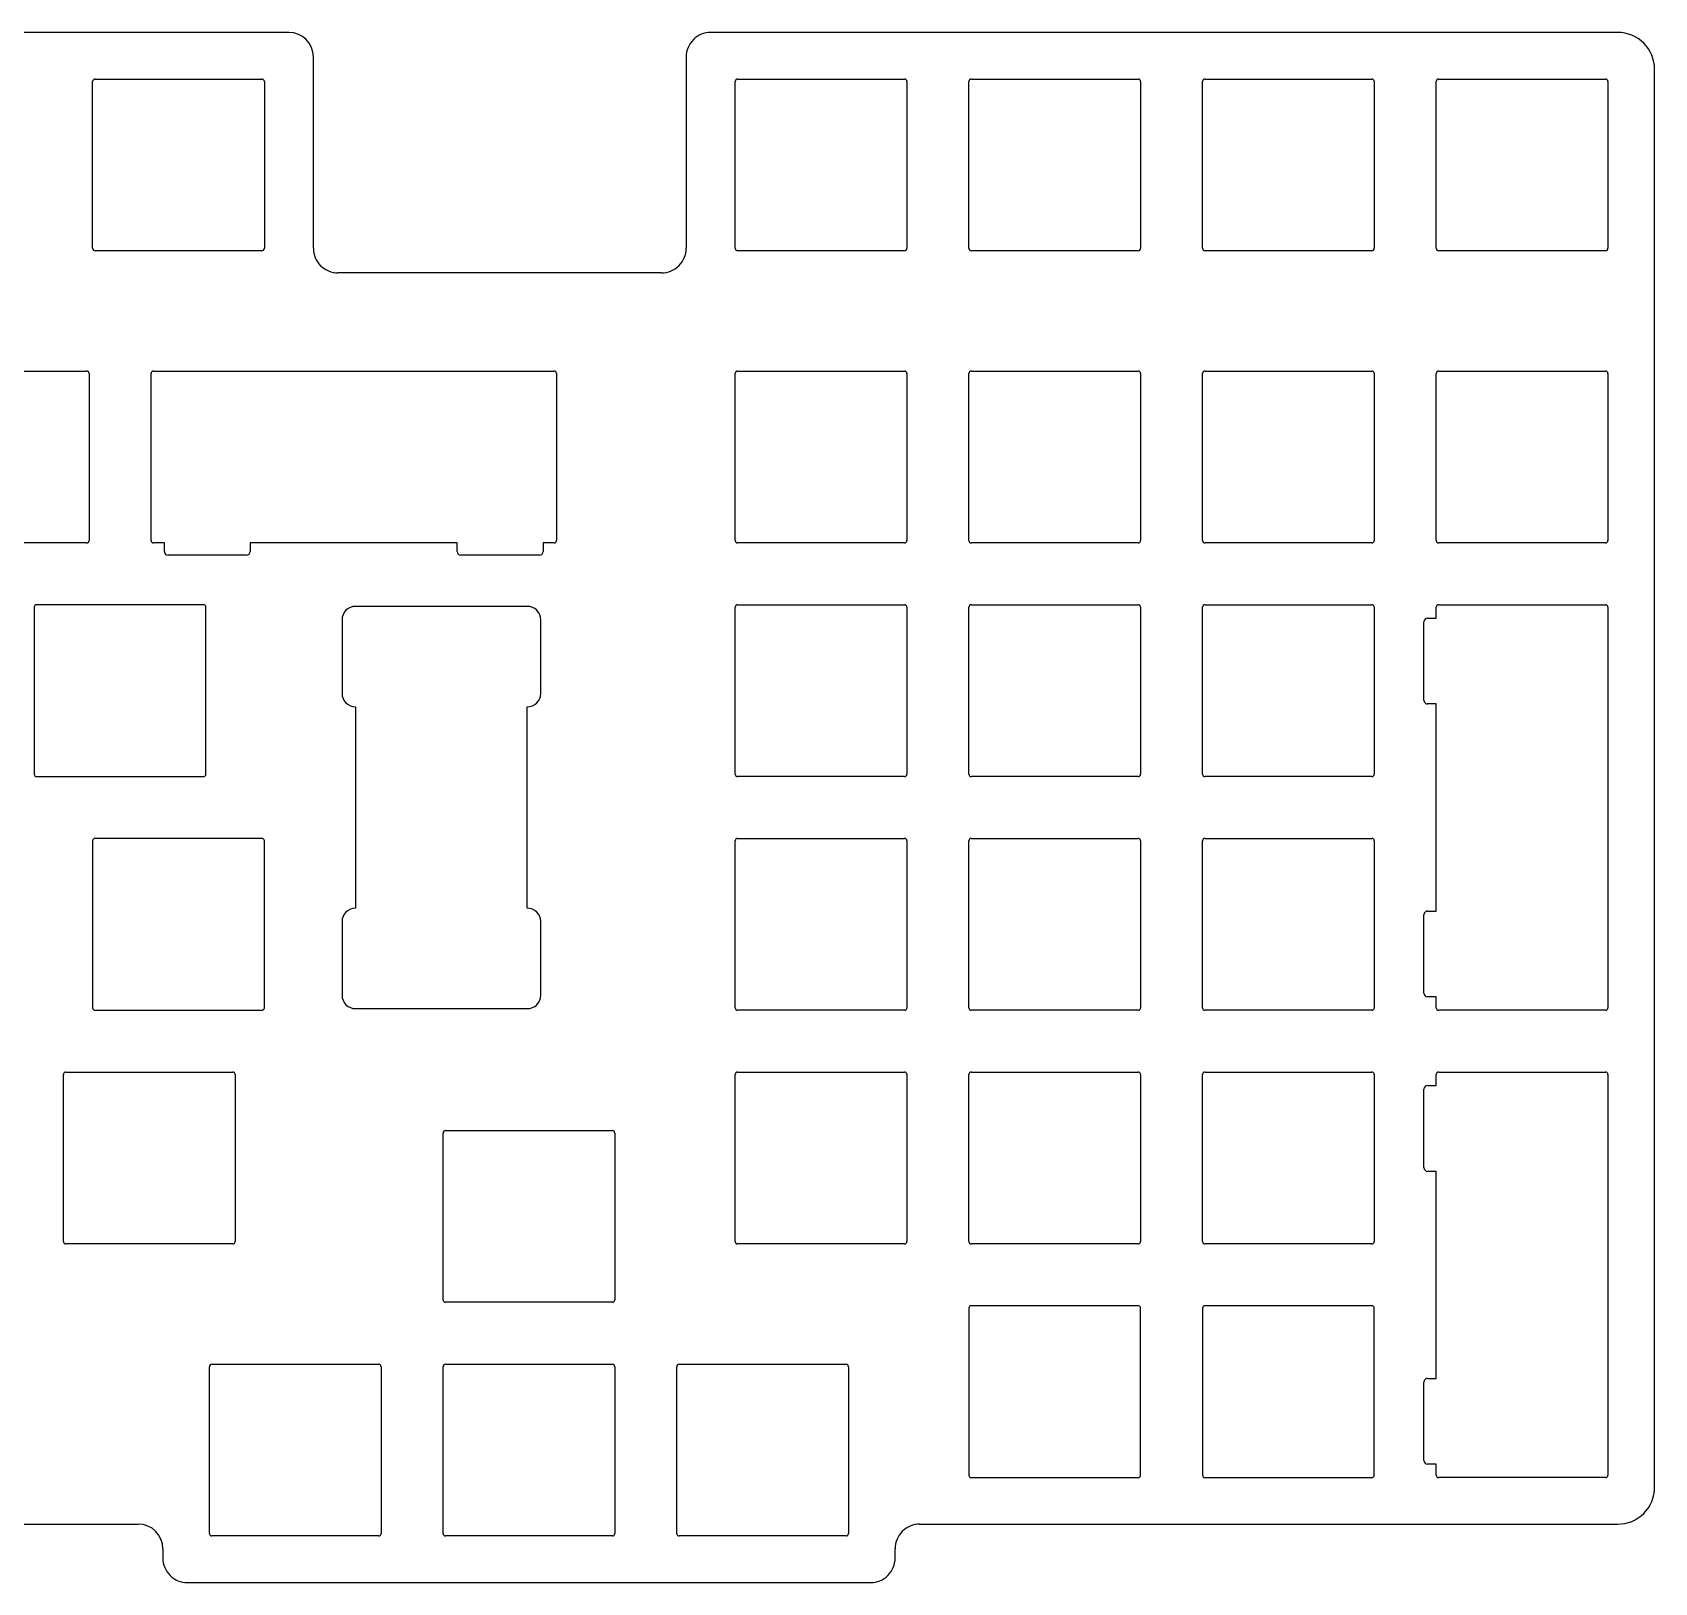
# Model space of a CAD drawing. Extents: x 0 to 1061, y 483 to 842.
# Drawn here: x 685.7 to 1060.6, y 483.3 to 841.6 of the extents above; entities that cross this region are included whole.
import ezdxf

# ---------------------------------------------------------------- set-up
doc = ezdxf.new("R2010")
doc.units = 0
doc.layers.get('0').update_dxf_attribs({"linetype": 'CONTINUOUS'})

msp = doc.modelspace()

# ---------------------------------------------------------------- linework, layer by layer
at = {"color": 7}
for points in [[(744.963278, 841.552028), (674.638776, 841.552028), (431.673756, 841.552028), (188.70873, 841.552028), (8.841435, 841.552028)], [(1052.061605, 841.552028), (971.628552, 841.552028), (842.439664, 841.552028)], [(750.632564, 791.662278), (750.632564, 835.882737)], [(836.77034, 835.882737), (836.77034, 791.662278)], [(1060.565552, 505.327714), (1060.565552, 833.048093)], [(699.608961, 791.662278), (699.608961, 830.213448)], [(700.175886, 830.780377), (738.72706, 830.780377)], [(739.293985, 830.213448), (739.293985, 791.662278)], [(848.108912, 791.662278), (848.108912, 830.213448)], [(848.675837, 830.780377), (887.227026, 830.780377)], [(887.793951, 830.213448), (887.793951, 791.662278)], [(902.108897, 791.662278), (902.108897, 830.213448)], [(902.675822, 830.780377), (941.227011, 830.780377)], [(941.793936, 830.213448), (941.793936, 791.662278)], [(956.108882, 791.662278), (956.108882, 830.213448)], [(956.675807, 830.780377), (995.226996, 830.780377)], [(995.793921, 830.213448), (995.793921, 791.662278)], [(1010.108867, 791.662278), (1010.108867, 830.213448)], [(1010.675791, 830.780377), (1049.226981, 830.780377)], [(1049.793905, 830.213448), (1049.793905, 791.662278)], [(738.72706, 791.095349), (700.175886, 791.095349)], [(887.227026, 791.095349), (848.675837, 791.095349)], [(941.227011, 791.095349), (902.675822, 791.095349)], [(995.226996, 791.095349), (956.675807, 791.095349)], [(1049.226981, 791.095349), (1010.675791, 791.095349)], [(831.101017, 785.992987), (756.301888, 785.992987)], [(659.675897, 763.280392), (698.227072, 763.280392)], [(698.793996, 762.713467), (698.793996, 724.162293)], [(713.108957, 724.162293), (713.108957, 762.713467)], [(713.675882, 763.280392), (806.227049, 763.280392)], [(806.793974, 762.713467), (806.793974, 724.162293)], [(848.108912, 724.162293), (848.108912, 762.713467)], [(848.675837, 763.280392), (887.227026, 763.280392)], [(887.793951, 762.713467), (887.793951, 724.162293)], [(902.108897, 724.162293), (902.108897, 762.713467)], [(902.675822, 763.280392), (941.227011, 763.280392)], [(941.793936, 762.713467), (941.793936, 724.162293)], [(956.108882, 724.162293), (956.108882, 762.713467)], [(956.675807, 763.280392), (995.226996, 763.280392)], [(995.793921, 762.713467), (995.793921, 724.162293)], [(1010.108867, 724.162293), (1010.108867, 762.713467)], [(1010.675791, 763.280392), (1049.226981, 763.280392)], [(1049.793905, 762.713467), (1049.793905, 724.162293)], [(698.227072, 723.595368), (659.675897, 723.595368)], [(716.190212, 721.611116), (716.190212, 723.595368), (713.675882, 723.595368)], [(783.87023, 721.611116), (783.87023, 723.595368), (736.032731, 723.595368), (736.032731, 721.611116)], [(806.227049, 723.595368), (803.712674, 723.595368), (803.712674, 721.611116)], [(887.227026, 723.595368), (848.675837, 723.595368)], [(941.227011, 723.595368), (902.675822, 723.595368)], [(995.226996, 723.595368), (956.675807, 723.595368)], [(1049.226981, 723.595368), (1010.675791, 723.595368)], [(735.182336, 720.760722), (717.040606, 720.760722)], [(802.862325, 720.760722), (784.72058, 720.760722)], [(686.108965, 708.713482), (686.108965, 670.162308)], [(725.227064, 709.280407), (686.67589, 709.280407)], [(725.793989, 670.162308), (725.793989, 708.713482)], [(800.043976, 708.926077), (760.358937, 708.926077)], [(848.108912, 670.162308), (848.108912, 708.713482)], [(848.675837, 709.280407), (887.227026, 709.280407)], [(887.793951, 708.713482), (887.793951, 670.162308)], [(902.108897, 670.162308), (902.108897, 708.713482)], [(902.675822, 709.280407), (941.227011, 709.280407)], [(941.793936, 708.713482), (941.793936, 670.162308)], [(956.108882, 670.162308), (956.108882, 708.713482)], [(956.675807, 709.280407), (995.226996, 709.280407)], [(995.793921, 708.713482), (995.793921, 670.162308)], [(1008.124592, 706.199153), (1010.108867, 706.199153), (1010.108867, 708.713482)], [(1010.675791, 709.280407), (1049.226981, 709.280407)], [(1049.793905, 708.713482), (1049.793905, 616.162323)], [(757.240813, 705.807968), (757.240813, 688.800103)], [(803.1621, 688.800103), (803.1621, 705.807968)], [(1007.274242, 687.207028), (1007.274242, 705.348758)], [(1008.124592, 638.519172), (1010.108867, 638.519172), (1010.108867, 686.356641), (1008.124592, 686.356641)], [(760.358937, 685.681994), (760.358937, 639.193819)], [(800.043976, 639.193819), (800.043976, 685.681994)], [(686.67589, 669.595383), (725.227064, 669.595383)], [(887.227026, 669.595383), (848.675837, 669.595383)], [(941.227011, 669.595383), (902.675822, 669.595383)], [(995.226996, 669.595383), (956.675807, 669.595383)], [(699.608961, 654.713498), (699.608961, 616.162323)], [(738.72706, 655.280422), (700.175886, 655.280422)], [(739.293985, 616.162323), (739.293985, 654.713498)], [(848.108912, 616.162323), (848.108912, 654.713498)], [(848.675837, 655.280422), (887.227026, 655.280422)], [(887.793951, 654.713498), (887.793951, 616.162323)], [(902.108897, 616.162323), (902.108897, 654.713498)], [(902.675822, 655.280422), (941.227011, 655.280422)], [(941.793936, 654.713498), (941.793936, 616.162323)], [(956.108882, 616.162323), (956.108882, 654.713498)], [(956.675807, 655.280422), (995.226996, 655.280422)], [(995.793921, 654.713498), (995.793921, 616.162323)], [(1007.274242, 619.527047), (1007.274242, 637.668777)], [(757.240813, 636.07571), (757.240813, 619.067838)], [(803.1621, 619.067838), (803.1621, 636.07571)], [(1010.108867, 616.162323), (1010.108867, 618.67666), (1008.124592, 618.67666)], [(700.175886, 615.595399), (738.72706, 615.595399)], [(760.358937, 615.949728), (800.043976, 615.949728)], [(887.227026, 615.595399), (848.675837, 615.595399)], [(941.227011, 615.595399), (902.675822, 615.595399)], [(995.226996, 615.595399), (956.675807, 615.595399)], [(1049.226981, 615.595399), (1010.675791, 615.595399)], [(692.858963, 562.162339), (692.858963, 600.713513)], [(693.425888, 601.280438), (731.977062, 601.280438)], [(732.543987, 600.713513), (732.543987, 562.162339)], [(848.108912, 562.162339), (848.108912, 600.713513)], [(848.675837, 601.280438), (887.227026, 601.280438)], [(887.793951, 600.713513), (887.793951, 562.162339)], [(902.108897, 562.162339), (902.108897, 600.713513)], [(902.675822, 601.280438), (941.227011, 601.280438)], [(941.793936, 600.713513), (941.793936, 562.162339)], [(956.108882, 562.162339), (956.108882, 600.713513)], [(956.675807, 601.280438), (995.226996, 601.280438)], [(995.793921, 600.713513), (995.793921, 562.162339)], [(1008.124592, 598.199183), (1010.108867, 598.199183), (1010.108867, 600.713513)], [(1010.675791, 601.280438), (1049.226981, 601.280438)], [(1049.793905, 600.713513), (1049.793905, 508.162354)], [(1007.274242, 579.207059), (1007.274242, 597.348789)], [(780.608931, 548.662342), (780.608931, 587.213517)], [(781.175856, 587.780441), (819.727045, 587.780441)], [(820.29397, 587.213517), (820.29397, 548.662342)], [(1008.124592, 530.519202), (1010.108867, 530.519202), (1010.108867, 578.356672), (1008.124592, 578.356672)], [(731.977062, 561.595414), (693.425888, 561.595414)], [(887.227026, 561.595414), (848.675837, 561.595414)], [(941.227011, 561.595414), (902.675822, 561.595414)], [(995.226996, 561.595414), (956.675807, 561.595414)], [(819.727045, 548.095417), (781.175856, 548.095417)], [(902.108897, 546.713528), (902.108897, 508.162354)], [(941.227011, 547.280453), (902.675822, 547.280453)], [(941.793936, 508.162354), (941.793936, 546.713528)], [(956.108882, 546.713528), (956.108882, 508.162354)], [(995.226996, 547.280453), (956.675807, 547.280453)], [(995.793921, 508.162354), (995.793921, 546.713528)], [(726.608954, 494.662357), (726.608954, 533.213532)], [(727.175878, 533.780457), (765.72706, 533.780457)], [(766.293985, 533.213532), (766.293985, 494.662357)], [(780.608931, 494.662357), (780.608931, 533.213532)], [(781.175856, 533.780457), (819.727045, 533.780457)], [(820.29397, 533.213532), (820.29397, 494.662357)], [(834.608916, 494.662357), (834.608916, 533.213532)], [(835.175841, 533.780457), (873.72703, 533.780457)], [(874.293955, 533.213532), (874.293955, 494.662357)], [(1007.274242, 511.527078), (1007.274242, 529.668808)], [(1010.108867, 508.162354), (1010.108867, 510.67669), (1008.124592, 510.67669)], [(902.675822, 507.595429), (941.227011, 507.595429)], [(956.675807, 507.595429), (995.226996, 507.595429)], [(1049.226981, 507.595429), (1010.675791, 507.595429)], [(511.301669, 496.823774), (607.12867, 496.823774), (710.168013, 496.823774)], [(890.734925, 496.823774), (971.628552, 496.823774), (1052.061605, 496.823774)], [(715.837299, 491.154488), (715.837299, 488.993072)], [(765.72706, 494.095433), (727.175878, 494.095433)], [(819.727045, 494.095433), (781.175856, 494.095433)], [(873.72703, 494.095433), (835.175841, 494.095433)], [(885.065602, 488.993072), (885.065602, 491.154488)], [(721.506593, 483.323778), (879.396278, 483.323778)]]:
    msp.add_lwpolyline(points, dxfattribs=at)
for points in [[(750.632564, 835.882737), (750.632565, 839.013798), (748.09434, 841.552026), (744.963278, 841.552028)], [(838.430848, 839.891543), (837.367643, 838.828344), (836.77034, 837.386332), (836.77034, 835.882737)], [(842.439664, 841.552028), (840.936069, 841.552037), (839.494054, 840.954742), (838.430848, 839.891543)], [(1058.074803, 839.061287), (1056.480003, 840.656085), (1054.316991, 841.552031), (1052.061605, 841.552028)], [(1060.565552, 833.048093), (1060.565552, 835.303479), (1059.669603, 837.46649), (1058.074803, 839.061287)], [(700.175886, 830.780377), (699.862781, 830.780374), (699.608961, 830.526552), (699.608961, 830.213448)], [(739.293985, 830.213448), (739.293985, 830.526552), (739.040165, 830.780374), (738.72706, 830.780377)], [(848.675837, 830.780377), (848.362732, 830.780374), (848.108912, 830.526552), (848.108912, 830.213448)], [(887.793951, 830.213448), (887.793951, 830.526552), (887.540131, 830.780374), (887.227026, 830.780377)], [(902.675822, 830.780377), (902.362717, 830.780374), (902.108897, 830.526552), (902.108897, 830.213448)], [(941.793936, 830.213448), (941.793936, 830.526552), (941.540116, 830.780374), (941.227011, 830.780377)], [(956.675807, 830.780377), (956.362702, 830.780374), (956.108882, 830.526552), (956.108882, 830.213448)], [(995.793921, 830.213448), (995.793921, 830.526552), (995.5401, 830.780374), (995.226996, 830.780377)], [(1010.675791, 830.780377), (1010.362687, 830.780374), (1010.108867, 830.526552), (1010.108867, 830.213448)], [(1049.793905, 830.213448), (1049.793905, 830.526552), (1049.540085, 830.780374), (1049.226981, 830.780377)], [(699.608961, 791.662278), (699.608961, 791.349173), (699.862781, 791.095351), (700.175886, 791.095349)], [(738.72706, 791.095349), (739.040165, 791.095351), (739.293985, 791.349173), (739.293985, 791.662278)], [(750.632564, 791.662278), (750.632564, 790.158683), (751.229867, 788.716672), (752.293073, 787.653472)], [(835.109832, 787.653472), (836.173037, 788.716672), (836.77034, 790.158683), (836.77034, 791.662278)], [(848.108912, 791.662278), (848.108912, 791.349173), (848.362732, 791.095351), (848.675837, 791.095349)], [(887.227026, 791.095349), (887.540131, 791.095351), (887.793951, 791.349173), (887.793951, 791.662278)], [(902.108897, 791.662278), (902.108897, 791.349173), (902.362717, 791.095351), (902.675822, 791.095349)], [(941.227011, 791.095349), (941.540116, 791.095351), (941.793936, 791.349173), (941.793936, 791.662278)], [(956.108882, 791.662278), (956.108882, 791.349173), (956.362702, 791.095351), (956.675807, 791.095349)], [(995.226996, 791.095349), (995.5401, 791.095351), (995.793921, 791.349173), (995.793921, 791.662278)], [(1010.108867, 791.662278), (1010.108867, 791.349173), (1010.362687, 791.095351), (1010.675791, 791.095349)], [(1049.226981, 791.095349), (1049.540085, 791.095351), (1049.793905, 791.349173), (1049.793905, 791.662278)], [(752.293073, 787.653472), (753.356278, 786.590273), (754.798293, 785.992979), (756.301888, 785.992987)], [(831.101017, 785.992987), (832.604612, 785.992979), (834.046627, 786.590273), (835.109832, 787.653472)], [(698.793996, 762.713467), (698.793994, 763.02657), (698.540175, 763.28039), (698.227072, 763.280392)], [(713.675882, 763.280392), (713.362779, 763.28039), (713.10896, 763.02657), (713.108957, 762.713467)], [(806.793974, 762.713467), (806.793971, 763.02657), (806.540152, 763.28039), (806.227049, 763.280392)], [(848.675837, 763.280392), (848.362734, 763.28039), (848.108915, 763.02657), (848.108912, 762.713467)], [(887.793951, 762.713467), (887.793948, 763.02657), (887.540129, 763.28039), (887.227026, 763.280392)], [(902.675822, 763.280392), (902.362719, 763.28039), (902.108899, 763.02657), (902.108897, 762.713467)], [(941.793936, 762.713467), (941.793933, 763.02657), (941.540114, 763.28039), (941.227011, 763.280392)], [(956.675807, 763.280392), (956.362704, 763.28039), (956.108884, 763.02657), (956.108882, 762.713467)], [(995.793921, 762.713467), (995.793918, 763.02657), (995.540099, 763.28039), (995.226996, 763.280392)], [(1010.675791, 763.280392), (1010.362689, 763.28039), (1010.108869, 763.02657), (1010.108867, 762.713467)], [(1049.793905, 762.713467), (1049.793903, 763.02657), (1049.540084, 763.28039), (1049.226981, 763.280392)], [(698.227072, 723.595368), (698.540175, 723.595371), (698.793994, 723.84919), (698.793996, 724.162293)], [(713.108957, 724.162293), (713.10896, 723.84919), (713.362779, 723.595371), (713.675882, 723.595368)], [(806.227049, 723.595368), (806.540152, 723.595371), (806.793971, 723.84919), (806.793974, 724.162293)], [(848.108912, 724.162293), (848.108915, 723.84919), (848.362734, 723.595371), (848.675837, 723.595368)], [(887.227026, 723.595368), (887.540129, 723.595371), (887.793948, 723.84919), (887.793951, 724.162293)], [(902.108897, 724.162293), (902.108899, 723.84919), (902.362719, 723.595371), (902.675822, 723.595368)], [(941.227011, 723.595368), (941.540114, 723.595371), (941.793933, 723.84919), (941.793936, 724.162293)], [(956.108882, 724.162293), (956.108884, 723.84919), (956.362704, 723.595371), (956.675807, 723.595368)], [(995.226996, 723.595368), (995.540099, 723.595371), (995.793918, 723.84919), (995.793921, 724.162293)], [(1010.108867, 724.162293), (1010.108869, 723.84919), (1010.362689, 723.595371), (1010.675791, 723.595368)], [(1049.226981, 723.595368), (1049.540084, 723.595371), (1049.793903, 723.84919), (1049.793905, 724.162293)], [(716.190212, 721.611116), (716.190211, 721.385577), (716.279806, 721.169276), (716.439286, 721.009796)], [(716.439286, 721.009796), (716.598766, 720.850316), (716.815067, 720.760721), (717.040606, 720.760722)], [(735.182336, 720.760722), (735.407875, 720.760721), (735.624177, 720.850316), (735.783657, 721.009796)], [(735.783657, 721.009796), (735.943137, 721.169276), (736.032731, 721.385577), (736.032731, 721.611116)], [(783.87023, 721.611116), (783.870229, 721.141473), (784.250937, 720.760746), (784.72058, 720.760722)], [(802.862325, 720.760722), (803.331968, 720.760746), (803.712675, 721.141473), (803.712674, 721.611116)], [(686.67589, 709.280407), (686.362787, 709.280405), (686.108967, 709.026585), (686.108965, 708.713482)], [(725.793989, 708.713482), (725.793986, 709.026585), (725.540167, 709.280405), (725.227064, 709.280407)], [(760.358937, 708.926077), (759.53196, 708.926081), (758.738853, 708.597569), (758.154091, 708.01281)], [(802.248821, 708.01281), (801.664059, 708.597569), (800.870952, 708.926081), (800.043976, 708.926077)], [(848.675837, 709.280407), (848.362734, 709.280405), (848.108915, 709.026585), (848.108912, 708.713482)], [(887.793951, 708.713482), (887.793948, 709.026585), (887.540129, 709.280405), (887.227026, 709.280407)], [(902.675822, 709.280407), (902.362719, 709.280405), (902.108899, 709.026585), (902.108897, 708.713482)], [(941.793936, 708.713482), (941.793933, 709.026585), (941.540114, 709.280405), (941.227011, 709.280407)], [(956.675807, 709.280407), (956.362704, 709.280405), (956.108884, 709.026585), (956.108882, 708.713482)], [(995.793921, 708.713482), (995.793918, 709.026585), (995.540099, 709.280405), (995.226996, 709.280407)], [(1010.675791, 709.280407), (1010.362689, 709.280405), (1010.108869, 709.026585), (1010.108867, 708.713482)], [(1049.793905, 708.713482), (1049.793903, 709.026585), (1049.540084, 709.280405), (1049.226981, 709.280407)], [(758.154091, 708.01281), (757.569329, 707.42805), (757.240813, 706.634945), (757.240813, 705.807968)], [(803.1621, 705.807968), (803.1621, 706.634945), (802.833583, 707.42805), (802.248821, 708.01281)], [(1008.124592, 706.199153), (1007.654949, 706.199129), (1007.274242, 705.818401), (1007.274242, 705.348758)], [(757.240813, 688.800103), (757.240813, 687.973126), (757.569329, 687.180021), (758.154091, 686.595262)], [(758.154091, 686.595262), (758.738853, 686.010502), (759.53196, 685.68199), (760.358937, 685.681994)], [(800.043976, 685.681994), (800.870952, 685.68199), (801.664059, 686.010502), (802.248821, 686.595262)], [(802.248821, 686.595262), (802.833583, 687.180021), (803.1621, 687.973126), (803.1621, 688.800103)], [(1007.274242, 687.207028), (1007.274246, 686.737389), (1007.654952, 686.356665), (1008.124592, 686.356641)], [(686.108965, 670.162308), (686.108967, 669.849205), (686.362787, 669.595386), (686.67589, 669.595383)], [(725.227064, 669.595383), (725.540167, 669.595386), (725.793986, 669.849205), (725.793989, 670.162308)], [(848.108912, 670.162308), (848.108915, 669.849205), (848.362734, 669.595386), (848.675837, 669.595383)], [(887.227026, 669.595383), (887.540129, 669.595386), (887.793948, 669.849205), (887.793951, 670.162308)], [(902.108897, 670.162308), (902.108899, 669.849205), (902.362719, 669.595386), (902.675822, 669.595383)], [(941.227011, 669.595383), (941.540114, 669.595386), (941.793933, 669.849205), (941.793936, 670.162308)], [(956.108882, 670.162308), (956.108884, 669.849205), (956.362704, 669.595386), (956.675807, 669.595383)], [(995.226996, 669.595383), (995.540099, 669.595386), (995.793918, 669.849205), (995.793921, 670.162308)], [(700.175886, 655.280422), (699.862783, 655.28042), (699.608964, 655.0266), (699.608961, 654.713498)], [(739.293985, 654.713498), (739.293983, 655.0266), (739.040163, 655.28042), (738.72706, 655.280422)], [(848.675837, 655.280422), (848.362734, 655.28042), (848.108915, 655.0266), (848.108912, 654.713498)], [(887.793951, 654.713498), (887.793948, 655.0266), (887.540129, 655.28042), (887.227026, 655.280422)], [(902.675822, 655.280422), (902.362719, 655.28042), (902.108899, 655.0266), (902.108897, 654.713498)], [(941.793936, 654.713498), (941.793933, 655.0266), (941.540114, 655.28042), (941.227011, 655.280422)], [(956.675807, 655.280422), (956.362704, 655.28042), (956.108884, 655.0266), (956.108882, 654.713498)], [(995.793921, 654.713498), (995.793918, 655.0266), (995.540099, 655.28042), (995.226996, 655.280422)], [(758.154091, 638.280552), (757.569329, 637.695792), (757.240813, 636.902687), (757.240813, 636.07571)], [(760.358937, 639.193819), (759.53196, 639.193823), (758.738853, 638.865311), (758.154091, 638.280552)], [(802.248821, 638.280552), (801.664059, 638.865311), (800.870952, 639.193823), (800.043976, 639.193819)], [(803.1621, 636.07571), (803.1621, 636.902687), (802.833583, 637.695792), (802.248821, 638.280552)], [(1008.124592, 638.519172), (1007.654949, 638.519148), (1007.274242, 638.13842), (1007.274242, 637.668777)], [(757.240813, 619.067838), (757.240813, 618.240861), (757.569329, 617.447755), (758.154091, 616.862996)], [(802.248821, 616.862996), (802.833583, 617.447755), (803.1621, 618.240861), (803.1621, 619.067838)], [(1007.274242, 619.527047), (1007.274246, 619.057408), (1007.654952, 618.676684), (1008.124592, 618.67666)], [(699.608961, 616.162323), (699.608964, 615.84922), (699.862783, 615.595401), (700.175886, 615.595399)], [(738.72706, 615.595399), (739.040163, 615.595401), (739.293983, 615.84922), (739.293985, 616.162323)], [(758.154091, 616.862996), (758.738853, 616.278237), (759.53196, 615.949724), (760.358937, 615.949728)], [(800.043976, 615.949728), (800.870952, 615.949724), (801.664059, 616.278237), (802.248821, 616.862996)], [(848.108912, 616.162323), (848.108915, 615.84922), (848.362734, 615.595401), (848.675837, 615.595399)], [(887.227026, 615.595399), (887.540129, 615.595401), (887.793948, 615.84922), (887.793951, 616.162323)], [(902.108897, 616.162323), (902.108899, 615.84922), (902.362719, 615.595401), (902.675822, 615.595399)], [(941.227011, 615.595399), (941.540114, 615.595401), (941.793933, 615.84922), (941.793936, 616.162323)], [(956.108882, 616.162323), (956.108884, 615.84922), (956.362704, 615.595401), (956.675807, 615.595399)], [(995.226996, 615.595399), (995.540099, 615.595401), (995.793918, 615.84922), (995.793921, 616.162323)], [(1010.108867, 616.162323), (1010.108869, 615.84922), (1010.362689, 615.595401), (1010.675791, 615.595399)], [(1049.226981, 615.595399), (1049.540084, 615.595401), (1049.793903, 615.84922), (1049.793905, 616.162323)], [(693.425888, 601.280438), (693.112785, 601.280435), (692.858966, 601.026616), (692.858963, 600.713513)], [(732.543987, 600.713513), (732.543984, 601.026616), (732.290165, 601.280435), (731.977062, 601.280438)], [(848.675837, 601.280438), (848.362734, 601.280435), (848.108915, 601.026616), (848.108912, 600.713513)], [(887.793951, 600.713513), (887.793948, 601.026616), (887.540129, 601.280435), (887.227026, 601.280438)], [(902.675822, 601.280438), (902.362719, 601.280435), (902.108899, 601.026616), (902.108897, 600.713513)], [(941.793936, 600.713513), (941.793933, 601.026616), (941.540114, 601.280435), (941.227011, 601.280438)], [(956.675807, 601.280438), (956.362704, 601.280435), (956.108884, 601.026616), (956.108882, 600.713513)], [(995.793921, 600.713513), (995.793918, 601.026616), (995.540099, 601.280435), (995.226996, 601.280438)], [(1010.675791, 601.280438), (1010.362689, 601.280435), (1010.108869, 601.026616), (1010.108867, 600.713513)], [(1049.793905, 600.713513), (1049.793903, 601.026616), (1049.540084, 601.280435), (1049.226981, 601.280438)], [(1008.124592, 598.199183), (1007.654949, 598.199159), (1007.274242, 597.818432), (1007.274242, 597.348789)], [(781.175856, 587.780441), (780.862753, 587.780439), (780.608933, 587.526619), (780.608931, 587.213517)], [(820.29397, 587.213517), (820.293967, 587.526619), (820.040148, 587.780439), (819.727045, 587.780441)], [(1007.274242, 579.207059), (1007.274246, 578.737419), (1007.654952, 578.356696), (1008.124592, 578.356672)], [(692.858963, 562.162339), (692.858966, 561.849236), (693.112785, 561.595416), (693.425888, 561.595414)], [(731.977062, 561.595414), (732.290165, 561.595416), (732.543984, 561.849236), (732.543987, 562.162339)], [(848.108912, 562.162339), (848.108915, 561.849236), (848.362734, 561.595416), (848.675837, 561.595414)], [(887.227026, 561.595414), (887.540129, 561.595416), (887.793948, 561.849236), (887.793951, 562.162339)], [(902.108897, 562.162339), (902.108899, 561.849236), (902.362719, 561.595416), (902.675822, 561.595414)], [(941.227011, 561.595414), (941.540114, 561.595416), (941.793933, 561.849236), (941.793936, 562.162339)], [(956.108882, 562.162339), (956.108884, 561.849236), (956.362704, 561.595416), (956.675807, 561.595414)], [(995.226996, 561.595414), (995.540099, 561.595416), (995.793918, 561.849236), (995.793921, 562.162339)], [(780.608931, 548.662342), (780.608933, 548.349239), (780.862753, 548.09542), (781.175856, 548.095417)], [(819.727045, 548.095417), (820.040148, 548.09542), (820.293967, 548.349239), (820.29397, 548.662342)], [(902.675822, 547.280453), (902.362719, 547.28045), (902.108899, 547.026631), (902.108897, 546.713528)], [(941.793936, 546.713528), (941.793933, 547.026631), (941.540114, 547.28045), (941.227011, 547.280453)], [(956.675807, 547.280453), (956.362704, 547.28045), (956.108884, 547.026631), (956.108882, 546.713528)], [(995.793921, 546.713528), (995.793918, 547.026631), (995.540099, 547.28045), (995.226996, 547.280453)], [(727.175878, 533.780457), (726.862776, 533.780454), (726.608956, 533.526635), (726.608954, 533.213532)], [(766.293985, 533.213532), (766.293983, 533.526635), (766.040163, 533.780454), (765.72706, 533.780457)], [(781.175856, 533.780457), (780.862753, 533.780454), (780.608933, 533.526635), (780.608931, 533.213532)], [(820.29397, 533.213532), (820.293967, 533.526635), (820.040148, 533.780454), (819.727045, 533.780457)], [(835.175841, 533.780457), (834.862738, 533.780454), (834.608918, 533.526635), (834.608916, 533.213532)], [(874.293955, 533.213532), (874.293952, 533.526635), (874.040133, 533.780454), (873.72703, 533.780457)], [(1008.124592, 530.519202), (1007.654949, 530.519178), (1007.274242, 530.13845), (1007.274242, 529.668808)], [(1007.274242, 511.527078), (1007.274246, 511.057438), (1007.654952, 510.676715), (1008.124592, 510.67669)], [(902.108897, 508.162354), (902.108899, 507.849251), (902.362719, 507.595431), (902.675822, 507.595429)], [(941.227011, 507.595429), (941.540114, 507.595431), (941.793933, 507.849251), (941.793936, 508.162354)], [(956.108882, 508.162354), (956.108884, 507.849251), (956.362704, 507.595431), (956.675807, 507.595429)], [(995.226996, 507.595429), (995.540099, 507.595431), (995.793918, 507.849251), (995.793921, 508.162354)], [(1010.108867, 508.162354), (1010.108869, 507.849251), (1010.362689, 507.595431), (1010.675791, 507.595429)], [(1049.226981, 507.595429), (1049.540084, 507.595431), (1049.793903, 507.849251), (1049.793905, 508.162354)], [(1058.074805, 499.314517), (1059.669605, 500.909315), (1060.565554, 503.072328), (1060.565552, 505.327714)], [(1052.061605, 496.823774), (1054.316992, 496.823771), (1056.480005, 497.719718), (1058.074805, 499.314517)], [(715.837299, 491.154488), (715.837297, 494.285548), (713.299073, 496.823772), (710.168013, 496.823774)], [(886.726111, 495.163291), (885.662906, 494.100093), (885.065603, 492.658083), (885.065602, 491.154488)], [(890.734925, 496.823774), (889.231331, 496.823783), (887.789317, 496.226489), (886.726111, 495.163291)], [(726.608954, 494.662357), (726.608956, 494.349255), (726.862776, 494.095435), (727.175878, 494.095433)], [(765.72706, 494.095433), (766.040163, 494.095435), (766.293983, 494.349255), (766.293985, 494.662357)], [(780.608931, 494.662357), (780.608933, 494.349255), (780.862753, 494.095435), (781.175856, 494.095433)], [(819.727045, 494.095433), (820.040148, 494.095435), (820.293967, 494.349255), (820.29397, 494.662357)], [(834.608916, 494.662357), (834.608918, 494.349255), (834.862738, 494.095435), (835.175841, 494.095433)], [(873.72703, 494.095433), (874.040133, 494.095435), (874.293952, 494.349255), (874.293955, 494.662357)], [(715.837299, 488.993072), (715.837298, 487.489481), (716.434597, 486.047474), (717.497796, 484.984275)], [(883.405095, 484.984264), (884.4683, 486.047464), (885.065603, 487.489476), (885.065602, 488.993072)], [(717.497796, 484.984275), (718.560995, 483.921076), (720.003002, 483.323777), (721.506593, 483.323778)], [(879.396278, 483.323778), (880.899874, 483.323769), (882.341889, 483.921064), (883.405095, 484.984264)]]:
    msp.add_open_spline(points, degree=3, dxfattribs=at)

doc.saveas('drawing.dxf')
